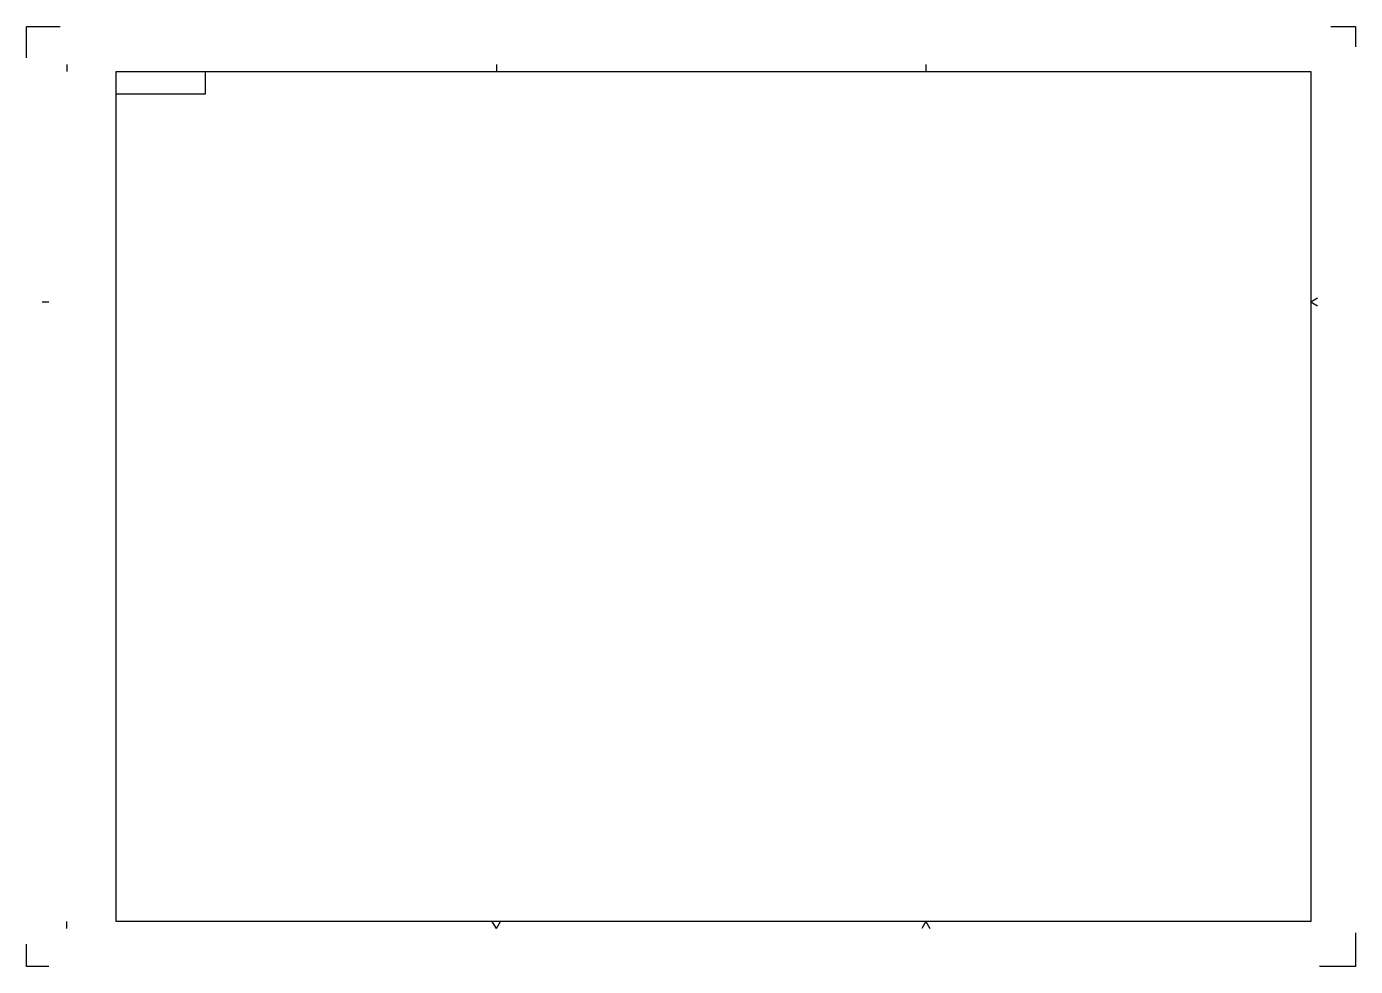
# Model space of a CAD drawing. Header units: metres. Extents: x 0 to 594, y 0 to 420.
import ezdxf

# ---------------------------------------------------------------- set-up
doc = ezdxf.new("R2010")
doc.units = ezdxf.units.M
doc.header["$MEASUREMENT"] = 0
doc.layers.get('0').update_dxf_attribs({"linetype": 'CONTINUOUS'})

msp = doc.modelspace()

# ---------------------------------------------------------------- linework, layer by layer
at = {"color": 1}
for p, q in [((0, 406), (0, 420)), ((0, 420), (15, 420)), ((583, 420), (594, 420)), ((594, 420), (594, 411)), ((18, 403), (18, 400)), ((80, 390), (80, 400)), ((210, 403), (210, 400)), ((402, 403), (402, 400)), ((40, 390), (80, 390)), ((7, 297), (10, 297)), ((574, 297), (577.11, 298.81)), ((574, 297), (577.11, 295.19)), ((18, 17), (18, 20)), ((210, 17), (208.19, 20.11)), ((210, 17), (211.81, 20.11)), ((402, 20), (400.19, 16.89)), ((402, 20), (403.81, 16.89)), ((594, 15), (594, 0)), ((0, 0), (0, 10)), ((10, 0), (0, 0)), ((594, 0), (578, 0))]:
    msp.add_line(p, q, dxfattribs=at)
at = {"color": 7}
for p, q in [((40, 400), (574, 400)), ((40, 20), (40, 400)), ((574, 400), (574, 20)), ((574, 20), (40, 20))]:
    msp.add_line(p, q, dxfattribs=at)

doc.saveas('drawing.dxf')
